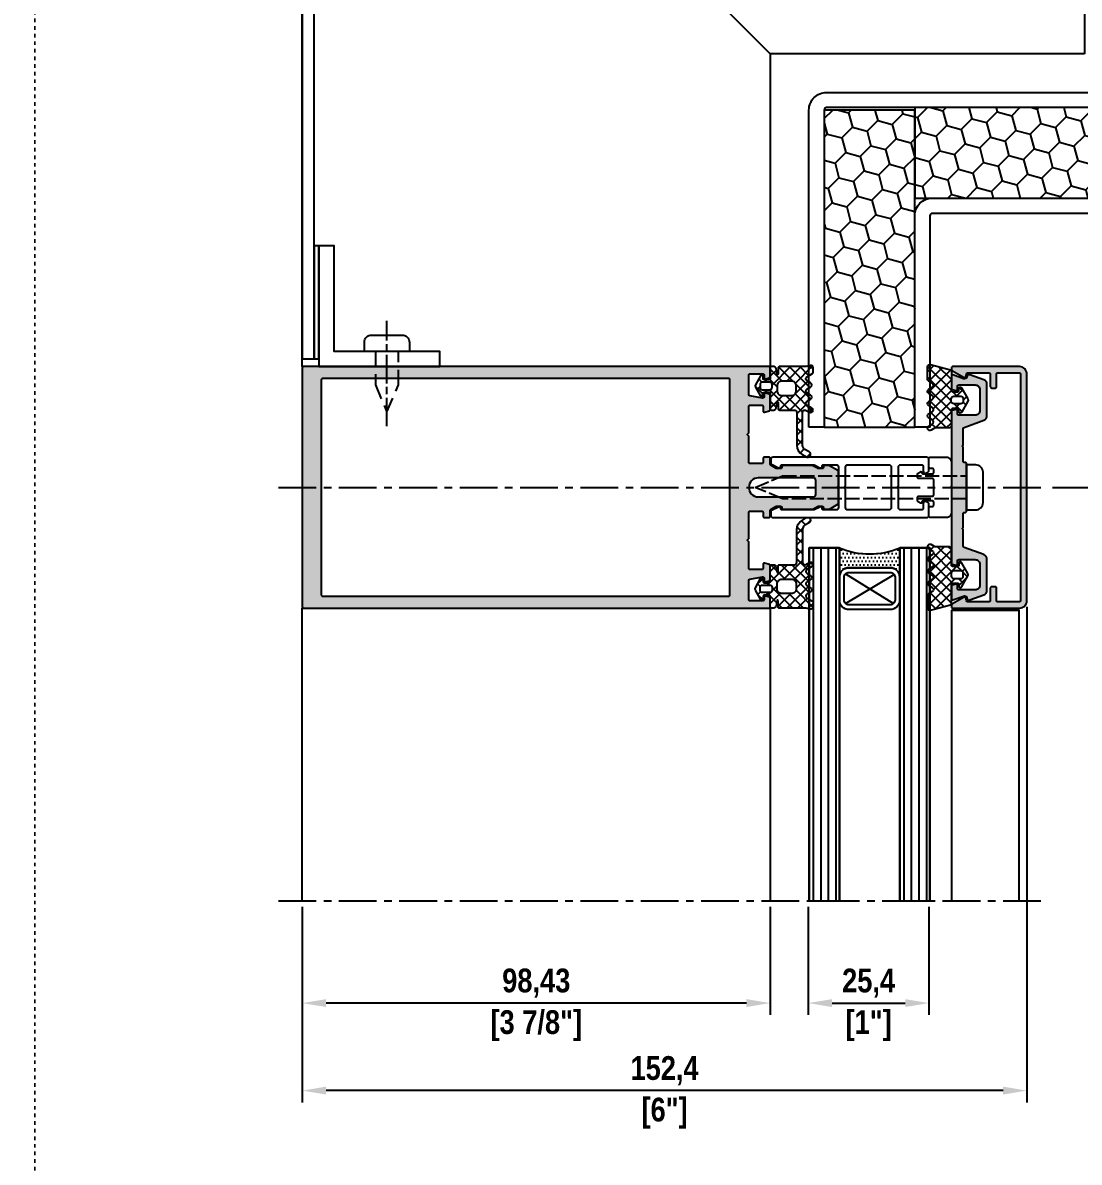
# Model space of a CAD drawing. Header units: millimetres. Extents: x -17234 to -8874, y -2869 to 1211.
# Drawn here: x -13056.8 to -12834.6, y -775.3 to -535.6 of the extents above; entities that cross this region are included whole.
import ezdxf

# ---------------------------------------------------------------- set-up
doc = ezdxf.new("R2010")
doc.units = ezdxf.units.MM
for name, pattern in [('ACAD_ISO07W100', [3, 0, -3]), ('AM_ISO02W050x2', [3.75, 3, -0.75]), ('AM_ISO08W050x2', [9, 6, -0.75, 1.5, -0.75]), ('CENTER', [50.8, 31.75, -6.35, 6.35, -6.35]), ('DASHED2', [9.525, 6.35, -3.175])]:
    doc.linetypes.add(name, pattern=pattern)
doc.layers.get('Defpoints').update_dxf_attribs({"linetype": 'ACAD_ISO07W100', "true_color": 0x105689})
for name, color, linetype in [('Centerline', 6, 'CENTER'), ('Dim', 5, 'Continuous'), ('Gasket EPDM', 32, 'Continuous'), ('Gasket Silicone', 20, 'Continuous'), ('Glass', 4, 'Continuous'), ('Profile', 1, 'Continuous'), ('Profile View', 9, 'Continuous'), ('PVC Spacer', 3, 'Continuous'), ('Screw', 9, 'Continuous'), ('Thermal Break', 3, 'Continuous')]:
    doc.layers.add(name, color=color, linetype=linetype)
doc.styles.add('TXT', font='techb___.ttf')
doc.dimstyles.new('ISO-25$0', dxfattribs={"dimtxt": 2.5, "dimasz": 2.5, "dimexe": 1.25, "dimexo": 0.625, "dimtad": 1, "dimtxsty": 'TXT', "dimcen": 2.5, "dimclrd": 5, "dimclre": 5, "dimclrt": 2, "dimadec": 0, "dimazin": 0, "dimtfac": 1, "dimtmove": 0, "dimatfit": 3, "dimfxl": 1, "dimarcsym": 0})

# ---------------------------------------------------------------- blocks, each defined once
blk = doc.blocks.new('*U4')
at = {"layer": 'Glass', "ltscale": 0.5}
h = blk.add_hatch(dxfattribs=at)
h.set_pattern_fill('ANSI31', color=5, scale=0.5, angle=45)
h.set_pattern_definition([(90, (0, -0.7), (-1.5875, 3e-16), [])])
h.paths.add_polyline_path([(0, 74.3), (6.35, 74.3), (6.35, 0), (0, 0)])
h.paths.add_polyline_path([(25.4, 0), (19.05, 0), (19.05, 74.3), (25.4, 74.3)])
at = {"layer": 'Glass'}
h = blk.add_hatch(dxfattribs=at)
h.set_pattern_fill('DOTS', color=9, scale=0.5)
h.set_pattern_definition([(0, (-1613.78865, -1630.7913), (0.396875, 0.79375), [0, -0.79375])])
h.paths.add_polyline_path([(17.05, 4.2), (8.35, 4.2, -0.414214), (6.35, 6.2), (6.35, 0, -0.20587), (19.05, 0), (19.05, 6.2, -0.414214)])
at = {"layer": 'Defpoints', "linetype": 'ByBlock', "ltscale": 0.5}
for points in [[(0, 74.3), (6.35, 74.3), (6.35, 0), (0, 0)], [(25.4, 0), (19.05, 0), (19.05, 74.3), (25.4, 74.3)]]:
    blk.add_lwpolyline(points, close=True, dxfattribs=at)
at = {"layer": 'Glass'}
for points in [[(0, 74.3), (0, 0), (6.35, 0), (6.35, 74.3)], [(19.05, 74.3), (19.05, 0), (25.4, 0), (25.4, 74.3)]]:
    blk.add_lwpolyline(points, dxfattribs=at)
at = {"layer": 'Glass', "color": 3}
for points in [[(19.05, 6.2), (19.05, 11, 0.414214), (17.05, 13), (8.35, 13, 0.414214), (6.35, 11), (6.35, 6.2, 0.414214), (8.35, 4.2), (17.05, 4.2, 0.414214)], [(18.05, 6.2), (18.05, 11, 0.414214), (17.05, 12), (8.35, 12, 0.414214), (7.35, 11), (7.35, 6.2, 0.414214), (8.35, 5.2), (17.05, 5.2, 0.414214)]]:
    blk.add_lwpolyline(points, format="xyb", close=True, dxfattribs=at)
at = {"layer": 'Glass', "color": 9}
for points in [[(7.64, 5.49), (17.76, 11.71)], [(7.64, 11.71), (17.86, 5.62)]]:
    blk.add_lwpolyline(points, dxfattribs=at)
blk.add_lwpolyline([(6.35, 0, -0.20587), (19.05, 0), (19.05, 6.2, -0.414214), (17.05, 4.2), (8.35, 4.2, -0.414214), (6.35, 6.2)], format="xyb", close=True, dxfattribs=at)
blk = doc.blocks.new('*D45')
at = {"layer": 'Defpoints', "color": 0, "ltscale": 0.5, "transparency": 16777216}
for p in [(-12841.46, -633.34), (-12866.01, -720.34), (-12823.47, -720.34)]:
    blk.add_point(p, dxfattribs=at)
at = {"layer": 'Dim', "color": 5, "lineweight": -2, "ltscale": 0.5, "transparency": 16777216}
for p, q in [((-12840.21, -633.34), (-12820.97, -633.34)), ((-12823.47, -638.34), (-12823.47, -684.21))]:
    blk.add_line(p, q, dxfattribs=at)
at = {"layer": 'Dim', "color": 5, "ltscale": 0.5, "transparency": 16777216}
blk.add_solid([(-12824.31, -638.34), (-12822.64, -638.34), (-12823.47, -633.34)], dxfattribs=at)
at = {"layer": 'Dim', "color": 2, "ltscale": 0.5, "transparency": 16777216, "insert": (-12827.27, -676.84), "char_height": 5, "attachment_point": 5, "rotation": 90, "style": 'TXT'}
blk.add_mtext('C.L.', dxfattribs=at)
blk = doc.blocks.new('*D47')
at = {"layer": 'Defpoints', "color": 0, "transparency": 16777216}
for p in [(-12998.03, -720.34), (-12899.61, -720.34), (-12998.03, -741.84)]:
    blk.add_point(p, dxfattribs=at)
at = {"layer": 'Dim', "color": 5, "lineweight": -2, "transparency": 16777216}
for p, q in [((-12998.03, -721.59), (-12998.03, -744.34)), ((-12899.61, -721.59), (-12899.61, -744.34)), ((-12904.61, -741.84), (-12993.03, -741.84))]:
    blk.add_line(p, q, dxfattribs=at)
at = {"layer": 'Dim', "color": 5, "transparency": 16777216}
for points in [[(-12993.03, -741.01), (-12993.03, -742.67), (-12998.03, -741.84)], [(-12904.61, -741.01), (-12904.61, -742.67), (-12899.61, -741.84)]]:
    blk.add_solid(points, dxfattribs=at)
at = {"layer": 'Dim', "color": 2, "transparency": 16777216, "char_height": 5, "attachment_point": 5, "style": 'TXT'}
for s, insert in [('98,43', (-12948.82, -737.64)), ('[3 7/8"]', (-12948.82, -746.59))]:
    blk.add_mtext(s, dxfattribs=dict(at, insert=insert))
blk = doc.blocks.new('*D48')
at = {"layer": 'Defpoints', "color": 0, "transparency": 16777216}
for p in [(-12845.63, -657.24), (-12998.03, -720.34), (-12998.03, -760.25)]:
    blk.add_point(p, dxfattribs=at)
at = {"layer": 'Dim', "color": 5, "lineweight": -2, "transparency": 16777216}
for p, q in [((-12845.63, -658.49), (-12845.63, -762.75)), ((-12998.03, -721.59), (-12998.03, -762.75)), ((-12850.63, -760.25), (-12993.03, -760.25))]:
    blk.add_line(p, q, dxfattribs=at)
at = {"layer": 'Dim', "color": 5, "transparency": 16777216}
for points in [[(-12993.03, -759.42), (-12993.03, -761.08), (-12998.03, -760.25)], [(-12850.63, -759.42), (-12850.63, -761.08), (-12845.63, -760.25)]]:
    blk.add_solid(points, dxfattribs=at)
at = {"layer": 'Dim', "color": 2, "transparency": 16777216, "char_height": 5, "attachment_point": 5, "style": 'TXT'}
for s, insert in [('152,4', (-12921.83, -756.06)), ('[6"]', (-12921.83, -765))]:
    blk.add_mtext(s, dxfattribs=dict(at, insert=insert))
blk = doc.blocks.new('*D46')
at = {"layer": 'Defpoints', "color": 0, "transparency": 16777216}
for p in [(-12891.61, -720.34), (-12866.21, -720.34), (-12866.21, -741.84)]:
    blk.add_point(p, dxfattribs=at)
at = {"layer": 'Dim', "color": 5, "lineweight": -2, "transparency": 16777216}
for p, q in [((-12891.61, -721.59), (-12891.61, -744.34)), ((-12866.21, -721.59), (-12866.21, -744.34)), ((-12886.61, -741.84), (-12871.21, -741.84))]:
    blk.add_line(p, q, dxfattribs=at)
at = {"layer": 'Dim', "color": 5, "transparency": 16777216}
for points in [[(-12886.61, -741.01), (-12886.61, -742.67), (-12891.61, -741.84)], [(-12871.21, -741.01), (-12871.21, -742.67), (-12866.21, -741.84)]]:
    blk.add_solid(points, dxfattribs=at)
at = {"layer": 'Dim', "color": 2, "transparency": 16777216, "char_height": 5, "attachment_point": 5, "style": 'TXT'}
for s, insert in [('25,4', (-12878.91, -737.65)), ('[1"]', (-12878.91, -746.59))]:
    blk.add_mtext(s, dxfattribs=dict(at, insert=insert))
blk = doc.blocks.new('EGG - 01')
at = {"layer": 'Gasket EPDM', "ltscale": 0.5}
h = blk.add_hatch(dxfattribs=at)
h.set_pattern_fill('ANSI37', color=5, scale=0.5, style=0)
h.set_pattern_definition([(45, (16931.764, 552.2421), (-1.12253202, 1.12253202), []), (135, (16931.764, 552.2421), (-1.12253202, -1.12253202), [])])
edge = h.paths.add_edge_path()
edge.add_arc((7, -0.75), 0.5, 300, 420)
edge.add_line((7.25, -0.31), (6.52, 0.11))
edge.add_arc((6.77, 0.54), 0.5, 120, 240, ccw=False)
edge.add_line((6.52, 0.98), (7.25, 1.4))
edge.add_arc((7, 1.83), 0.5, 300, 420)
edge.add_line((7.25, 2.26), (6.52, 2.69))
edge.add_arc((6.77, 3.12), 0.5, 120, 240, ccw=False)
edge.add_line((6.52, 3.55), (7.25, 3.98))
edge.add_arc((7, 4.41), 0.5, 300, 360)
edge.add_line((7.5, 4.41), (7.5, 7))
edge.add_arc((7, 7), 0.5, 0, 105)
edge.add_line((6.87, 7.48), (2.69, 6.36))
edge.add_arc((2.75, 6.12), 0.25, 105, 180)
edge.add_line((2.5, 6.12), (2.5, 2))
edge.add_arc((2.25, 2), 0.25, 270, 360, ccw=False)
edge.add_line((2.25, 1.75), (1.17, 1.75))
edge.add_arc((1.17, 2), 0.25, 180, 270, ccw=False)
edge.add_line((0.92, 2), (0.92, 2.45))
edge.add_arc((0.62, 2.45), 0.3, 0, 150)
edge.add_line((0.36, 2.6), (-1, 0.25))
edge.add_arc((-0.57, 0), 0.5, 150, 210)
edge.add_line((-1, -0.25), (0.36, -2.6))
edge.add_arc((0.62, -2.45), 0.3, 210, 360)
edge.add_line((0.92, -2.45), (0.92, -2))
edge.add_arc((1.17, -2), 0.25, 90, 180, ccw=False)
edge.add_line((1.17, -1.75), (2.25, -1.75))
edge.add_arc((2.25, -2), 0.25, 0, 90, ccw=False)
edge.add_line((2.5, -2), (2.5, -5.38))
edge.add_arc((3, -5.38), 0.5, 180, 270)
edge.add_line((3, -5.88), (5.83, -5.88))
edge.add_arc((5.83, -6.38), 0.5, 60, 90, ccw=False)
edge.add_line((6.08, -5.94), (6.75, -6.33))
edge.add_arc((7, -5.9), 0.5, 240, 420)
edge.add_line((7.25, -5.47), (6.52, -5.05))
edge.add_arc((6.77, -4.61), 0.5, 120, 240, ccw=False)
edge.add_line((6.52, -4.18), (7.25, -3.76))
edge.add_arc((7, -3.32), 0.5, 300, 420)
edge.add_line((7.25, -2.89), (6.52, -2.47))
edge.add_arc((6.77, -2.03), 0.5, 120, 240, ccw=False)
edge.add_line((6.52, -1.6), (7.25, -1.18))
edge = h.paths.add_edge_path(flags=16)
edge.add_arc((0.5, -0.3), 0.5, 180, 270)
edge.add_line((0.5, -0.8), (2.01, -0.8))
edge.add_arc((2.01, -0.3), 0.5, 270, 360)
edge.add_line((2.51, -0.3), (2.51, 0.3))
edge.add_arc((2.01, 0.3), 0.5, 0, 90)
edge.add_line((2.01, 0.8), (0.5, 0.8))
edge.add_arc((0.5, 0.3), 0.5, 90, 180)
edge.add_line((0, 0.3), (0, -0.3))
for points in [[(7.25, -1.18, 0.57735), (7.25, -0.31), (6.52, 0.11, -0.57735), (6.52, 0.98), (7.25, 1.4, 0.57735), (7.25, 2.26), (6.52, 2.69, -0.57735), (6.52, 3.55), (7.25, 3.98, 0.267949), (7.5, 4.41), (7.5, 7, 0.493145), (6.87, 7.48), (2.69, 6.36, 0.339454), (2.5, 6.12), (2.5, 2, -0.414214), (2.25, 1.75), (1.17, 1.75, -0.414214), (0.92, 2), (0.92, 2.45, 0.767327), (0.36, 2.6), (-1, 0.25, 0.267949), (-1, -0.25), (0.36, -2.6, 0.767327), (0.92, -2.45), (0.92, -2, -0.414214), (1.17, -1.75), (2.25, -1.75, -0.414214), (2.5, -2), (2.5, -5.38, 0.414214), (3, -5.88), (5.83, -5.88, -0.131652), (6.08, -5.94), (6.75, -6.33, 1), (7.25, -5.47), (6.52, -5.05, -0.57735), (6.52, -4.18), (7.25, -3.76, 0.57735), (7.25, -2.89), (6.52, -2.47, -0.57735), (6.52, -1.6)], [(0, -0.3, 0.414214), (0.5, -0.8), (2.01, -0.8, 0.414214), (2.51, -0.3), (2.51, 0.3, 0.414214), (2.01, 0.8), (0.5, 0.8, 0.414214), (0, 0.3)]]:
    blk.add_lwpolyline(points, format="xyb", close=True, dxfattribs=at)
blk = doc.blocks.new('GG - 01')
at = {"layer": 'Gasket EPDM', "ltscale": 0.5}
h = blk.add_hatch(dxfattribs=at)
h.set_pattern_fill('ANSI37', color=5, scale=0.5, style=0)
h.set_pattern_definition([(45, (16923.136, 487.5036), (-1.12253202, 1.12253202), []), (135, (16923.136, 487.5036), (-1.12253202, -1.12253202), [])])
edge = h.paths.add_edge_path(flags=16)
edge.add_arc((-2.46, -4.83), 1, -90, 0, ccw=False)
edge.add_line((-2.46, -5.83), (-4.47, -5.83))
edge.add_arc((-4.47, -4.83), 1, 180, 270, ccw=False)
edge.add_line((-5.47, -4.83), (-5.47, -3.8))
edge.add_arc((-4.47, -3.8), 1, 90, 180, ccw=False)
edge.add_line((-4.47, -2.8), (-2.46, -2.8))
edge.add_arc((-2.46, -3.8), 1, 0, 90, ccw=False)
edge.add_line((-1.46, -3.8), (-1.46, -4.83))
edge = h.paths.add_edge_path()
edge.add_arc((-8, -7.46), 0.5, 300, 420)
edge.add_line((-7.75, -7.03), (-8.48, -6.6))
edge.add_arc((-8.23, -6.17), 0.5, 120, 240, ccw=False)
edge.add_line((-8.48, -5.74), (-7.75, -5.31))
edge.add_arc((-8, -4.88), 0.5, 300, 420)
edge.add_line((-7.75, -4.45), (-8.48, -4.03))
edge.add_arc((-8.23, -3.59), 0.5, 120, 240, ccw=False)
edge.add_line((-8.48, -3.16), (-7.75, -2.74))
edge.add_arc((-8, -2.3), 0.5, 300, 420)
edge.add_line((-7.75, -1.87), (-8.87, -1.22))
edge.add_arc((-8.75, -1), 0.25, 180, 240, ccw=False)
edge.add_line((-9, -1), (-9, 0))
edge.add_arc((-8.5, 0), 0.5, 75, 180, ccw=False)
edge.add_line((-8.37, 0.48), (-7.53, 0.26))
edge.add_arc((-7.47, 0.5), 0.25, 255, 270)
edge.add_line((-7.47, 0.25), (-1.91, 0.25))
edge.add_arc((-1.91, 0), 0.25, 0, 90, ccw=False)
edge.add_line((-1.66, 0), (-1.66, -1.36))
edge.add_arc((-1.56, -1.36), 0.1, 180, 350)
edge.add_line((-1.46, -1.37), (-1.24, -0.16))
edge.add_arc((-0.75, -0.25), 0.5, 90, 170, ccw=False)
edge.add_line((-0.75, 0.25), (-0.25, 0.25))
edge.add_arc((-0.25, 0), 0.25, 0, 90, ccw=False)
edge.add_line((0, 0), (0, -2.25))
edge.add_arc((0.25, -2.25), 0.25, 180, 270)
edge.add_line((0.25, -2.5), (1.2, -2.5))
edge.add_arc((1.2, -2.24), 0.258, 269.7084, 358.2435)
edge.add_line((1.46, -2.25), (1.46, -1.8))
edge.add_arc((1.76, -1.8), 0.3, 30, 180, ccw=False)
edge.add_line((2.02, -1.65), (3.12, -3.55))
edge.add_arc((2.69, -3.8), 0.5, -30, 30, ccw=False)
edge.add_line((3.12, -4.05), (2.02, -5.95))
edge.add_arc((1.76, -5.8), 0.3, 180, 330, ccw=False)
edge.add_line((1.46, -5.8), (1.46, -5.35))
edge.add_arc((1.2, -5.36), 0.258, 1.7565, 90.2916)
edge.add_line((1.2, -5.1), (0.25, -5.1))
edge.add_arc((0.25, -5.35), 0.25, 90, 180)
edge.add_line((0, -5.35), (0, -8.63))
edge.add_arc((-0.25, -8.63), 0.25, -90, 0, ccw=False)
edge.add_line((-0.25, -8.88), (-0.75, -8.88))
edge.add_arc((-0.75, -8.38), 0.5, 190, 270, ccw=False)
edge.add_line((-1.24, -8.46), (-1.46, -7.25))
edge.add_arc((-1.56, -7.27), 0.1, 10, 180)
edge.add_line((-1.66, -7.27), (-1.66, -8.63))
edge.add_arc((-1.91, -8.63), 0.25, -90, 0, ccw=False)
edge.add_line((-1.91, -8.88), (-5.1, -8.88))
edge.add_arc((-5.1, -9.38), 0.5, 90, 180)
edge.add_line((-5.6, -9.38), (-5.6, -16.31))
edge.add_arc((-7.8, -16.31), 2.2, 300, 360, ccw=False)
edge.add_line((-6.7, -18.21), (-7.58, -18.72))
edge.add_arc((-7.88, -18.2), 0.6, 120, 300, ccw=False)
edge.add_line((-8.18, -17.68), (-7.3, -17.17))
edge.add_arc((-7.8, -16.31), 1, 300, 360)
edge.add_line((-6.8, -16.31), (-6.8, -9.38))
edge.add_arc((-7.3, -9.38), 0.5, 360, 450)
edge.add_line((-7.3, -8.88), (-7.32, -8.88))
edge.add_arc((-7.32, -9.38), 0.5, 90, 120)
edge.add_line((-7.57, -8.94), (-8.25, -9.33))
edge.add_arc((-8.5, -8.9), 0.5, 120, 300, ccw=False)
edge.add_line((-8.75, -8.47), (-7.75, -7.89))
edge = h.paths.add_edge_path(flags=16)
edge.add_arc((1.62, -4.1), 0.5, -90, 0, ccw=False)
edge.add_line((1.62, -4.6), (0.11, -4.6))
edge.add_arc((0.11, -4.1), 0.5, 180, 270, ccw=False)
edge.add_line((-0.39, -4.1), (-0.39, -3.5))
edge.add_arc((0.11, -3.5), 0.5, 90, 180, ccw=False)
edge.add_line((0.11, -3), (1.62, -3))
edge.add_arc((1.62, -3.5), 0.5, 0, 90, ccw=False)
edge.add_line((2.12, -3.5), (2.12, -4.1))
blk.add_lwpolyline([(-7.75, -7.89, 0.57735), (-7.75, -7.03), (-8.48, -6.6, -0.57735), (-8.48, -5.74), (-7.75, -5.31, 0.57735), (-7.75, -4.45), (-8.48, -4.03, -0.57735), (-8.48, -3.16), (-7.75, -2.74, 0.57735), (-7.75, -1.87), (-8.87, -1.22, -0.267949), (-9, -1), (-9, 0), (-9, 0, -0.493145), (-8.37, 0.48), (-7.53, 0.26, 0.065543), (-7.47, 0.25), (-1.91, 0.25, -0.414214), (-1.66, 0), (-1.66, -1.36, 0.916331), (-1.46, -1.37), (-1.24, -0.16, -0.36397), (-0.75, 0.25), (-0.25, 0.25, -0.414214), (0, 0), (0, -2.25, 0.414214), (0.25, -2.5), (1.2, -2.5, 0.406745), (1.46, -2.25), (1.46, -1.8, -0.767327), (2.02, -1.65), (3.12, -3.55, -0.267949), (3.12, -4.05), (2.02, -5.95, -0.767327), (1.46, -5.8), (1.46, -5.35, 0.406745), (1.2, -5.1), (0.25, -5.1, 0.414214), (0, -5.35), (0, -8.63, -0.414214), (-0.25, -8.88), (-0.75, -8.88, -0.36397), (-1.24, -8.46), (-1.46, -7.25, 0.916331), (-1.66, -7.27), (-1.66, -8.63, -0.414214), (-1.91, -8.88), (-5.1, -8.88, 0.414214), (-5.6, -9.38), (-5.6, -16.31, -0.267949), (-6.7, -18.21), (-7.58, -18.72, -1), (-8.18, -17.68), (-7.3, -17.17, 0.267949), (-6.8, -16.31), (-6.8, -9.38, 0.414214), (-7.3, -8.88), (-7.32, -8.88, 0.131652), (-7.57, -8.94), (-8.25, -9.33, -1), (-8.75, -8.47), (-8.75, -8.47), (-7.75, -7.89, 0.267949)], format="xyb", dxfattribs=at)
for points in [[(-1.46, -4.83, -0.414214), (-2.46, -5.83), (-4.47, -5.83, -0.414214), (-5.47, -4.83), (-5.47, -3.8, -0.414214), (-4.47, -2.8), (-2.46, -2.8, -0.414214), (-1.46, -3.8)], [(2.12, -4.1, -0.414214), (1.62, -4.6), (0.11, -4.6, -0.414214), (-0.39, -4.1), (-0.39, -3.5, -0.414214), (0.11, -3), (1.62, -3, -0.414214), (2.12, -3.5)]]:
    blk.add_lwpolyline(points, format="xyb", close=True, dxfattribs=at)

msp = doc.modelspace()

# ---------------------------------------------------------------- hatches: boundary and pattern name
at = {"layer": 'Gasket Silicone', "ltscale": 0.5}
h = msp.add_hatch(color=1, dxfattribs=at)
h.dxf.hatch_style = 1
edge = h.paths.add_edge_path()
edge.add_arc((-12899.857, -649.801), 0.25, 0, 75.00113)
edge.add_line((-12899.793, -649.559), (-12900.793, -649.291))
edge.add_arc((-12900.857, -649.533), 0.25, 75.00117, 179.99997)
edge.add_line((-12901.107, -649.533), (-12901.107, -650.386))
edge.add_arc((-12901.357, -650.386), 0.25, 315, 359.99997, ccw=False)
edge.add_arc((-12901.357, -650.386), 0.25, 270, 315, ccw=False)
edge.add_line((-12901.357, -650.636), (-12903.857, -650.636))
edge.add_arc((-12903.857, -650.386), 0.25, 180, 270, ccw=False)
edge.add_line((-12904.107, -650.386), (-12904.107, -644.803))
edge.add_line((-12904.107, -644.803), (-12904.461, -644.449))
edge.add_line((-12904.461, -644.449), (-12904.107, -644.095))
edge.add_arc((-12904.357, -644.095), 0.25, 359.98645, 360)
edge.add_line((-12904.107, -644.095), (-12904.107, -638.586))
edge.add_arc((-12903.857, -638.586), 0.25, 90, 180, ccw=False)
edge.add_line((-12903.857, -638.336), (-12901.357, -638.336))
edge.add_arc((-12901.357, -638.586), 0.25, 0, 90, ccw=False)
edge.add_line((-12901.107, -638.586), (-12901.107, -639.436))
edge.add_arc((-12900.857, -639.436), 0.25, 180, 270)
edge.add_line((-12900.857, -639.686), (-12899.857, -639.686))
edge.add_arc((-12899.857, -639.436), 0.25, 270, 360)
edge.add_line((-12899.607, -639.436), (-12899.607, -638.198))
edge.add_arc((-12899.357, -638.198), 0.25, 120, 180, ccw=False)
edge.add_line((-12899.482, -637.981), (-12898.393, -637.353))
edge.add_arc((-12898.268, -637.569), 0.25, 90, 120, ccw=False)
edge.add_line((-12898.268, -637.319), (-12897.38, -637.319))
edge.add_arc((-12897.38, -637.569), 0.25, 0, 90, ccw=False)
edge.add_line((-12897.13, -637.569), (-12897.13, -637.686))
edge.add_arc((-12896.88, -637.686), 0.25, 180, 270)
edge.add_line((-12896.88, -637.936), (-12890.757, -637.936))
edge.add_arc((-12890.757, -637.686), 0.25, 270, 300)
edge.add_line((-12890.632, -637.903), (-12889.679, -637.353))
edge.add_arc((-12889.554, -637.569), 0.25, 90, 120, ccw=False)
edge.add_line((-12889.554, -637.319), (-12888.666, -637.319))
edge.add_arc((-12888.666, -637.569), 0.25, 0, 90, ccw=False)
edge.add_line((-12888.416, -637.569), (-12888.416, -637.669))
edge.add_arc((-12888.166, -637.669), 0.25, 180, 270)
edge.add_line((-12888.166, -637.919), (-12887.239, -637.919))
edge.add_arc((-12887.239, -637.669), 0.25, 270, 300)
edge.add_line((-12887.114, -637.886), (-12885.382, -636.886))
edge.add_arc((-12885.507, -636.669), 0.25, 300, 360)
edge.add_line((-12885.257, -636.669), (-12885.257, -633.69))
edge.add_line((-12885.257, -633.69), (-12885.611, -633.336))
edge.add_line((-12885.611, -633.336), (-12885.257, -632.983))
edge.add_line((-12885.257, -632.983), (-12885.257, -630.004))
edge.add_arc((-12885.507, -630.004), 0.25, 0, 60)
edge.add_line((-12885.382, -629.787), (-12887.114, -628.787))
edge.add_arc((-12887.239, -629.004), 0.25, 59.99999, 90)
edge.add_line((-12887.239, -628.754), (-12888.17, -628.754))
edge.add_arc((-12888.17, -629.004), 0.25, 90, 180)
edge.add_line((-12888.42, -629.004), (-12888.42, -629.104))
edge.add_arc((-12888.67, -629.104), 0.25, -90, 0, ccw=False)
edge.add_line((-12888.67, -629.354), (-12889.554, -629.354))
edge.add_arc((-12889.554, -629.104), 0.25, 240, 270, ccw=False)
edge.add_line((-12889.679, -629.32), (-12890.632, -628.77))
edge.add_arc((-12890.757, -628.986), 0.25, 60, 90)
edge.add_line((-12890.757, -628.736), (-12896.88, -628.736))
edge.add_arc((-12896.88, -628.986), 0.25, 90, 180)
edge.add_line((-12897.13, -628.986), (-12897.13, -629.104))
edge.add_arc((-12897.38, -629.104), 0.25, -90, 0, ccw=False)
edge.add_line((-12897.38, -629.354), (-12898.268, -629.354))
edge.add_arc((-12898.268, -629.104), 0.25, 240, 270, ccw=False)
edge.add_line((-12898.393, -629.32), (-12899.482, -628.691))
edge.add_arc((-12899.357, -628.475), 0.25, 180, 240, ccw=False)
edge.add_line((-12899.607, -628.475), (-12899.607, -627.236))
edge.add_arc((-12899.857, -627.236), 0.25, 0, 90)
edge.add_line((-12899.857, -626.986), (-12900.857, -626.986))
edge.add_arc((-12900.857, -627.236), 0.25, 90, 180)
edge.add_line((-12901.107, -627.236), (-12901.107, -628.086))
edge.add_arc((-12901.357, -628.086), 0.25, 270, 360, ccw=False)
edge.add_line((-12901.357, -628.336), (-12903.857, -628.336))
edge.add_arc((-12903.857, -628.086), 0.25, 180, 270, ccw=False)
edge.add_line((-12904.107, -628.086), (-12904.107, -622.577))
edge.add_arc((-12904.357, -622.577), 0.25, 359.99321, 360.00677)
edge.add_line((-12904.107, -622.577), (-12904.461, -622.224))
edge.add_line((-12904.461, -622.224), (-12904.107, -621.87))
edge.add_line((-12904.107, -621.87), (-12904.107, -616.286))
edge.add_arc((-12903.857, -616.286), 0.25, 90, 180, ccw=False)
edge.add_line((-12903.857, -616.036), (-12901.357, -616.036))
edge.add_arc((-12901.357, -616.286), 0.25, 0, 90, ccw=False)
edge.add_line((-12901.107, -616.286), (-12901.107, -617.24))
edge.add_arc((-12900.857, -617.24), 0.25, 180.00004, 284.99997)
edge.add_line((-12900.793, -617.481), (-12899.793, -617.214))
edge.add_arc((-12899.857, -616.972), 0.25, 284.99997, 322.5)
edge.add_arc((-12899.857, -616.972), 0.25, 322.5, 360)
edge.add_line((-12899.607, -616.972), (-12899.607, -613.951))
edge.add_arc((-12899.857, -613.951), 0.25, 0, 75)
edge.add_line((-12899.793, -613.709), (-12900.593, -613.495))
edge.add_arc((-12900.657, -613.736), 0.25, 75, 180)
edge.add_line((-12900.907, -613.736), (-12900.907, -614.286))
edge.add_arc((-12901.157, -614.286), 0.25, 260, 360, ccw=False)
edge.add_line((-12901.201, -614.533), (-12903.901, -614.057))
edge.add_arc((-12903.857, -613.81), 0.25, 180, 260, ccw=False)
edge.add_line((-12904.107, -613.81), (-12904.107, -609.686))
edge.add_arc((-12903.857, -609.686), 0.25, 90, 180, ccw=False)
edge.add_line((-12903.857, -609.436), (-12901.157, -609.436))
edge.add_arc((-12901.157, -609.686), 0.25, 0, 90, ccw=False)
edge.add_line((-12900.907, -609.686), (-12900.907, -610.236))
edge.add_arc((-12900.657, -610.236), 0.25, 180, 285)
edge.add_line((-12900.593, -610.478), (-12899.793, -610.264))
edge.add_arc((-12899.857, -610.022), 0.25, 285, 360)
edge.add_line((-12899.607, -610.022), (-12899.607, -608.186))
edge.add_arc((-12899.857, -608.186), 0.25, 0, 90)
edge.add_line((-12899.857, -607.936), (-12997.782, -607.936))
edge.add_arc((-12997.782, -608.186), 0.25, 90, 180)
edge.add_line((-12998.032, -608.186), (-12998.032, -658.486))
edge.add_arc((-12997.782, -658.486), 0.25, 180, 270)
edge.add_line((-12997.782, -658.736), (-12899.857, -658.736))
edge.add_arc((-12899.857, -658.486), 0.25, 270, 360)
edge.add_line((-12899.607, -658.486), (-12899.607, -656.651))
edge.add_arc((-12899.857, -656.651), 0.25, 360, 435)
edge.add_line((-12899.793, -656.409), (-12900.593, -656.195))
edge.add_arc((-12900.657, -656.436), 0.25, 75, 180)
edge.add_line((-12900.907, -656.436), (-12900.907, -656.986))
edge.add_arc((-12901.157, -656.986), 0.25, 270, 360, ccw=False)
edge.add_line((-12901.157, -657.236), (-12903.857, -657.236))
edge.add_arc((-12903.857, -656.986), 0.25, 180, 270, ccw=False)
edge.add_line((-12904.107, -656.986), (-12904.107, -652.862))
edge.add_arc((-12903.857, -652.862), 0.25, 100, 180, ccw=False)
edge.add_line((-12903.901, -652.616), (-12901.201, -652.14))
edge.add_arc((-12901.157, -652.386), 0.25, 0, 100, ccw=False)
edge.add_line((-12900.907, -652.386), (-12900.907, -652.936))
edge.add_arc((-12900.657, -652.936), 0.25, 180, 285)
edge.add_line((-12900.593, -653.178), (-12899.793, -652.964))
edge.add_arc((-12899.857, -652.722), 0.25, 285, 360)
edge.add_line((-12899.607, -652.722), (-12899.607, -649.801))
edge.add_arc((-12899.857, -649.801), 0.25, 360, 435.00117)
edge.add_line((-12899.793, -649.559), (-12899.607, -649.801))
edge = h.paths.add_edge_path(flags=16)
edge.add_arc((-12908.357, -610.686), 0.25, 0, 90)
edge.add_line((-12908.357, -610.436), (-12993.782, -610.436))
edge.add_arc((-12993.782, -610.686), 0.25, 90, 180)
edge.add_line((-12994.032, -610.686), (-12994.032, -655.986))
edge.add_arc((-12993.782, -655.986), 0.25, 180, 270)
edge.add_line((-12993.782, -656.236), (-12908.357, -656.236))
edge.add_arc((-12908.357, -655.986), 0.25, 270, 360)
edge.add_line((-12908.107, -655.986), (-12908.107, -610.686))
edge = h.paths.add_edge_path(flags=16)
edge.add_arc((-12902.104, -633.336), 2.003, 90.66262, 269.48584)
edge.add_line((-12902.122, -635.34), (-12890.52, -635.336))
edge.add_arc((-12890.52, -634.836), 0.5, 270, 360)
edge.add_line((-12890.02, -634.836), (-12890.02, -633.336))
edge.add_line((-12890.02, -633.336), (-12890.02, -631.836))
edge.add_arc((-12890.52, -631.836), 0.5, 0, 90)
edge.add_line((-12890.52, -631.336), (-12902.127, -631.333))
h = msp.add_hatch(color=1, dxfattribs=at)
h.dxf.hatch_style = 1
edge = h.paths.add_edge_path()
edge.add_arc((-12847.132, -609.436), 1.5, 0, 90)
edge.add_line((-12847.132, -607.936), (-12861.257, -607.936))
edge.add_arc((-12861.257, -608.186), 0.25, 90, 180)
edge.add_line((-12861.507, -608.186), (-12861.507, -608.372))
edge.add_arc((-12861.007, -608.372), 0.5, 180, 240)
edge.add_line((-12861.257, -608.805), (-12858.827, -610.208))
edge.add_arc((-12858.702, -609.992), 0.25, 240, 350)
edge.add_line((-12858.456, -610.035), (-12858.351, -609.443))
edge.add_arc((-12858.105, -609.486), 0.25, 90, 170, ccw=False)
edge.add_line((-12858.105, -609.236), (-12853.557, -609.236))
edge.add_arc((-12853.557, -609.486), 0.25, 0, 90, ccw=False)
edge.add_line((-12853.307, -609.486), (-12853.307, -612.186))
edge.add_arc((-12853.057, -612.186), 0.25, 180, 270)
edge.add_line((-12853.057, -612.436), (-12852.257, -612.436))
edge.add_arc((-12852.257, -612.186), 0.25, 270, 360)
edge.add_line((-12852.007, -612.186), (-12852.007, -609.486))
edge.add_arc((-12851.757, -609.486), 0.25, 90, 180, ccw=False)
edge.add_line((-12851.757, -609.236), (-12847.182, -609.236))
edge.add_arc((-12847.182, -609.486), 0.25, 0, 90, ccw=False)
edge.add_line((-12846.932, -609.486), (-12846.932, -657.186))
edge.add_arc((-12847.182, -657.186), 0.25, -90, 0, ccw=False)
edge.add_line((-12847.182, -657.436), (-12851.757, -657.436))
edge.add_arc((-12851.757, -657.186), 0.25, 180, 270, ccw=False)
edge.add_line((-12852.007, -657.186), (-12852.007, -654.486))
edge.add_arc((-12852.257, -654.486), 0.25, 0, 90)
edge.add_line((-12852.257, -654.236), (-12853.057, -654.236))
edge.add_arc((-12853.057, -654.486), 0.25, 90, 180)
edge.add_line((-12853.307, -654.486), (-12853.307, -657.186))
edge.add_arc((-12853.557, -657.186), 0.25, 270, 360, ccw=False)
edge.add_line((-12853.557, -657.436), (-12858.105, -657.436))
edge.add_arc((-12858.105, -657.186), 0.25, 190, 270, ccw=False)
edge.add_line((-12858.351, -657.23), (-12858.456, -656.638))
edge.add_arc((-12858.702, -656.681), 0.25, 10, 120)
edge.add_line((-12858.827, -656.465), (-12861.257, -657.868))
edge.add_arc((-12861.007, -658.301), 0.5, 120, 180)
edge.add_line((-12861.507, -658.301), (-12861.507, -658.486))
edge.add_arc((-12861.257, -658.486), 0.25, 180, 270)
edge.add_line((-12861.257, -658.736), (-12847.132, -658.736))
edge.add_arc((-12847.132, -657.236), 1.5, 270, 360)
edge.add_line((-12845.632, -657.236), (-12845.632, -609.436))
h = msp.add_hatch(color=1, dxfattribs=at)
h.dxf.hatch_style = 1
edge = h.paths.add_edge_path()
edge.add_line((-12859.007, -627.836), (-12859.007, -624.911))
edge.add_line((-12859.007, -624.911), (-12859.257, -624.661))
edge.add_line((-12859.257, -624.661), (-12859.007, -624.411))
edge.add_line((-12859.007, -624.411), (-12859.007, -620.938))
edge.add_arc((-12858.757, -620.938), 0.25, 110, 180, ccw=False)
edge.add_line((-12858.843, -620.703), (-12854.665, -619.182))
edge.add_arc((-12855.007, -618.243), 1, 290, 360)
edge.add_line((-12854.007, -618.243), (-12854.007, -611.673))
edge.add_arc((-12855.007, -611.673), 1, 360, 430)
edge.add_line((-12854.665, -610.733), (-12857.593, -609.667))
edge.add_arc((-12857.764, -610.137), 0.5, 70, 170)
edge.add_line((-12858.257, -610.05), (-12858.263, -610.084))
edge.add_arc((-12858.755, -609.997), 0.5, 250, 350, ccw=False)
edge.add_line((-12858.926, -610.467), (-12861.172, -609.65))
edge.add_arc((-12861.257, -609.884), 0.25, 70, 180)
edge.add_line((-12861.507, -609.884), (-12861.507, -612.493))
edge.add_arc((-12861.257, -612.493), 0.25, 180, 255)
edge.add_line((-12861.322, -612.734), (-12860.522, -612.949))
edge.add_arc((-12860.457, -612.708), 0.25, 254.97677, 360)
edge.add_line((-12860.207, -612.708), (-12860.207, -612.029))
edge.add_arc((-12859.957, -612.029), 0.25, 90, 180, ccw=False)
edge.add_line((-12859.957, -611.779), (-12856.507, -611.779))
edge.add_arc((-12856.507, -612.779), 1, 0, 90, ccw=False)
edge.add_line((-12855.507, -612.779), (-12855.507, -617.136))
edge.add_arc((-12856.507, -617.136), 1, 270, 360, ccw=False)
edge.add_line((-12856.507, -618.136), (-12859.957, -618.136))
edge.add_arc((-12859.957, -617.886), 0.25, 180, 270, ccw=False)
edge.add_line((-12860.207, -617.886), (-12860.207, -617.208))
edge.add_arc((-12860.457, -617.208), 0.25, 0, 105.02323)
edge.add_line((-12860.522, -616.966), (-12861.322, -617.181))
edge.add_arc((-12861.257, -617.422), 0.25, 105, 180)
edge.add_line((-12861.507, -617.422), (-12861.507, -649.25))
edge.add_arc((-12861.257, -649.25), 0.25, 180, 255)
edge.add_line((-12861.322, -649.492), (-12860.522, -649.707))
edge.add_arc((-12860.457, -649.465), 0.25, 254.97677, 360)
edge.add_line((-12860.207, -649.465), (-12860.207, -648.786))
edge.add_arc((-12859.957, -648.786), 0.25, 90, 180, ccw=False)
edge.add_line((-12859.957, -648.536), (-12856.507, -648.536))
edge.add_arc((-12856.507, -649.536), 1, 0, 90, ccw=False)
edge.add_line((-12855.507, -649.536), (-12855.507, -653.894))
edge.add_arc((-12856.507, -653.894), 1, -90, 0, ccw=False)
edge.add_line((-12856.507, -654.894), (-12859.957, -654.894))
edge.add_arc((-12859.957, -654.644), 0.25, 180, 270, ccw=False)
edge.add_line((-12860.207, -654.644), (-12860.207, -653.965))
edge.add_arc((-12860.457, -653.965), 0.25, 0, 105.02323)
edge.add_line((-12860.522, -653.724), (-12861.322, -653.938))
edge.add_arc((-12861.257, -654.18), 0.25, 105, 180)
edge.add_line((-12861.507, -654.18), (-12861.507, -656.788))
edge.add_arc((-12861.257, -656.788), 0.25, 180, 290)
edge.add_line((-12861.172, -657.023), (-12858.926, -656.206))
edge.add_arc((-12858.755, -656.676), 0.5, 10, 110, ccw=False)
edge.add_line((-12858.263, -656.589), (-12858.257, -656.623))
edge.add_arc((-12857.764, -656.536), 0.5, 190, 290)
edge.add_line((-12857.593, -657.006), (-12854.665, -655.94))
edge.add_arc((-12855.007, -655), 1, 290, 360)
edge.add_line((-12854.007, -655), (-12854.007, -648.43))
edge.add_arc((-12855.007, -648.43), 1, 360, 430)
edge.add_line((-12854.665, -647.49), (-12858.843, -645.97))
edge.add_arc((-12858.757, -645.735), 0.25, 180, 250, ccw=False)
edge.add_line((-12859.007, -645.735), (-12859.007, -642.261))
edge.add_line((-12859.007, -642.261), (-12859.257, -642.011))
edge.add_line((-12859.257, -642.011), (-12859.007, -641.761))
edge.add_line((-12859.007, -641.761), (-12859.007, -638.836))
edge.add_arc((-12858.757, -638.836), 0.25, 90, 180, ccw=False)
edge.add_line((-12858.757, -638.586), (-12858.557, -638.586))
edge.add_arc((-12858.557, -638.336), 0.25, 270, 360)
edge.add_line((-12858.307, -638.336), (-12858.307, -633.586))
edge.add_line((-12858.307, -633.586), (-12858.557, -633.336))
edge.add_line((-12858.557, -633.336), (-12858.307, -633.086))
edge.add_line((-12858.307, -633.086), (-12858.307, -628.336))
edge.add_arc((-12858.557, -628.336), 0.25, 0, 90)
edge.add_line((-12858.557, -628.086), (-12858.757, -628.086))
edge.add_arc((-12858.757, -627.836), 0.25, 180, 270, ccw=False)
at = {"layer": 'Thermal Break', "ltscale": 0.5}
h = msp.add_hatch(dxfattribs=at)
h.set_pattern_fill('HONEY', color=6, angle=-75)
h.set_pattern_definition([(285, (-13178.1467, -9365.4696), (3.88856496, -3.888565), [3.175, -6.35]), (45, (-13178.1467, -9365.4696), (1.4233136, 5.3118785), [3.175, -6.35]), (345, (-13178.1467, -9365.4696), (5.3118785, 1.42331355), [-6.35, 3.175])])
h.paths.add_polyline_path([(-12869.207, -572.486), (-12821.057, -572.486), (-12821.057, -553.436), (-12869.207, -553.436)])
h.paths.add_polyline_path([(-12888.257, -553.936), (-12888.257, -620.636), (-12869.207, -620.636), (-12869.207, -553.936)])

# ---------------------------------------------------------------- linework, layer by layer
at = {"layer": 'Centerline', "linetype": 'AM_ISO08W050x2'}
msp.add_line((-12980.245, -620.461), (-12980.245, -598.282), dxfattribs=at)
at = {"layer": 'Centerline', "ltscale": 0.25}
for points in [[(-13003.032, -633.336), (-12841.457, -633.336)], [(-13003.032, -720.336), (-12841.457, -720.336)]]:
    msp.add_lwpolyline(points, dxfattribs=at)
at = {"layer": 'Defpoints', "color": 1, "ltscale": 0.5}
for points in [[(-13434.331, -319.239), (-13054.331, -319.239), (-13054.331, -829.239), (-13434.331, -829.239), (-13434.331, -319.239)], [(-13054.331, -319.239), (-12674.331, -319.239), (-12674.331, -829.239), (-13054.331, -829.239), (-13054.331, -319.239)]]:
    msp.add_lwpolyline(points, dxfattribs=at)
at = {"layer": 'Gasket Silicone', "ltscale": 0.5}
msp.add_lwpolyline([(-12994.532, -606.27), (-12994.532, -582.536), (-12995.532, -582.536), (-12995.532, -606.27)], close=True, dxfattribs=at)
at = {"layer": 'Profile', "color": 2, "ltscale": 0.5}
msp.add_lwpolyline([(-12834.96, -443.661), (-12995.532, -443.661, 0.4142136), (-12998.032, -446.161), (-12998.032, -606.27), (-12995.532, -606.27), (-12995.532, -446.161), (-12834.96, -446.161)], format="xyb", close=True, dxfattribs=at)
at = {"layer": 'Profile', "color": 4, "ltscale": 0.5}
for points in [[(-12891.457, -620.636), (-12891.457, -553.936, -0.4142136), (-12887.757, -550.236), (-12821.057, -550.236), (-12821.057, -553.436), (-12887.757, -553.436, 0.4142136), (-12888.257, -553.936), (-12888.257, -620.636)], [(-12869.207, -620.636), (-12869.207, -576.186, -0.4142136), (-12865.507, -572.486), (-12821.057, -572.486), (-12821.057, -575.686), (-12865.507, -575.686, 0.4142136), (-12866.007, -576.186), (-12866.007, -620.636)]]:
    msp.add_lwpolyline(points, format="xyb", close=True, dxfattribs=at)
at = {"layer": 'Profile', "ltscale": 0.5}
msp.add_lwpolyline([(-12994.532, -582.536), (-12994.532, -607.936), (-12969.132, -607.936), (-12969.132, -604.761), (-12991.357, -604.761), (-12991.357, -582.536)], close=True, dxfattribs=at)
at = {"layer": 'Profile', "color": 9, "ltscale": 0.5}
for points in [[(-12899.607, -649.801, 0.3394597), (-12899.793, -649.559), (-12900.793, -649.291, 0.4931389), (-12901.107, -649.533), (-12901.107, -650.386, -0.1989122), (-12901.18, -650.563, -0.1989124), (-12901.357, -650.636), (-12903.857, -650.636, -0.4142136), (-12904.107, -650.386), (-12904.107, -644.803), (-12904.461, -644.449), (-12904.107, -644.095, 0.0000591), (-12904.107, -644.095), (-12904.107, -638.586, -0.4142136), (-12903.857, -638.336), (-12901.357, -638.336, -0.4142136), (-12901.107, -638.586), (-12901.107, -639.436, 0.4142136), (-12900.857, -639.686), (-12899.857, -639.686, 0.4142136), (-12899.607, -639.436), (-12899.607, -638.198, -0.2679492), (-12899.482, -637.981), (-12898.393, -637.353, -0.1316525), (-12898.268, -637.319), (-12897.38, -637.319, -0.4142136), (-12897.13, -637.569), (-12897.13, -637.686, 0.4142136), (-12896.88, -637.936), (-12890.757, -637.936, 0.1316525), (-12890.632, -637.903), (-12889.679, -637.353, -0.1316525), (-12889.554, -637.319), (-12888.666, -637.319, -0.4142136), (-12888.416, -637.569), (-12888.416, -637.669, 0.4142136), (-12888.166, -637.919), (-12887.239, -637.919, 0.1316525), (-12887.114, -637.886), (-12885.382, -636.886, 0.2679492), (-12885.257, -636.669), (-12885.257, -633.69), (-12885.611, -633.336), (-12885.257, -632.983), (-12885.257, -630.004, 0.2679492), (-12885.382, -629.787), (-12887.114, -628.787, 0.1316526), (-12887.239, -628.754), (-12888.17, -628.754, 0.4142136), (-12888.42, -629.004), (-12888.42, -629.104, -0.4142136), (-12888.67, -629.354), (-12889.554, -629.354, -0.1316525), (-12889.679, -629.32), (-12890.632, -628.77, 0.1316525), (-12890.757, -628.736), (-12896.88, -628.736, 0.4142136), (-12897.13, -628.986), (-12897.13, -629.104, -0.4142136), (-12897.38, -629.354), (-12898.268, -629.354, -0.1316525), (-12898.393, -629.32), (-12899.482, -628.691, -0.2679492), (-12899.607, -628.475), (-12899.607, -627.236, 0.4142136), (-12899.857, -626.986), (-12900.857, -626.986, 0.4142136), (-12901.107, -627.236), (-12901.107, -628.086, -0.4142136), (-12901.357, -628.336), (-12903.857, -628.336, -0.4142136), (-12904.107, -628.086), (-12904.107, -622.577, 0.0000591), (-12904.107, -622.577), (-12904.461, -622.224), (-12904.107, -621.87), (-12904.107, -616.286, -0.4142136), (-12903.857, -616.036), (-12901.357, -616.036, -0.4142136), (-12901.107, -616.286), (-12901.107, -617.24, 0.4931451), (-12900.793, -617.481), (-12899.793, -617.214, 0.1651008), (-12899.659, -617.124, 0.1651007), (-12899.607, -616.972), (-12899.607, -613.951, 0.3394543), (-12899.793, -613.709), (-12900.593, -613.495, 0.4931454), (-12900.907, -613.736), (-12900.907, -614.286, -0.4663077), (-12901.201, -614.533), (-12903.901, -614.057, -0.3639702), (-12904.107, -613.81), (-12904.107, -609.686, -0.4142136), (-12903.857, -609.436), (-12901.157, -609.436, -0.4142136), (-12900.907, -609.686), (-12900.907, -610.236, 0.4931454), (-12900.593, -610.478), (-12899.793, -610.264, 0.3394543), (-12899.607, -610.022), (-12899.607, -608.186, 0.4142136), (-12899.857, -607.936), (-12997.782, -607.936, 0.4142136), (-12998.032, -608.186), (-12998.032, -608.186), (-12998.032, -658.486, 0.4142136), (-12997.782, -658.736), (-12899.857, -658.736, 0.4142136), (-12899.607, -658.486), (-12899.607, -656.651, 0.3394543), (-12899.793, -656.409), (-12900.593, -656.195, 0.4931454), (-12900.907, -656.436), (-12900.907, -656.986, -0.4142136), (-12901.157, -657.236), (-12903.857, -657.236, -0.4142136), (-12904.107, -656.986), (-12904.107, -652.862, -0.3639702), (-12903.901, -652.616), (-12901.201, -652.14, -0.4663077), (-12900.907, -652.386), (-12900.907, -652.936, 0.4931454), (-12900.593, -653.178), (-12899.793, -652.964, 0.3394543), (-12899.607, -652.722), (-12899.607, -649.801, 0.3394599), (-12899.793, -649.559)], [(-12845.632, -609.436, 0.4142136), (-12847.132, -607.936), (-12861.257, -607.936, 0.4142136), (-12861.507, -608.186), (-12861.507, -608.372, 0.2679492), (-12861.257, -608.805), (-12858.827, -610.208, 0.5205671), (-12858.456, -610.035), (-12858.351, -609.443, -0.3639702), (-12858.105, -609.236), (-12853.557, -609.236, -0.4142136), (-12853.307, -609.486), (-12853.307, -612.186, 0.4142136), (-12853.057, -612.436), (-12852.257, -612.436, 0.4142136), (-12852.007, -612.186), (-12852.007, -609.486, -0.4142136), (-12851.757, -609.236), (-12847.182, -609.236, -0.4142136), (-12846.932, -609.486), (-12846.932, -657.186, -0.4142136), (-12847.182, -657.436), (-12851.757, -657.436, -0.4142136), (-12852.007, -657.186), (-12852.007, -654.486, 0.4142136), (-12852.257, -654.236), (-12853.057, -654.236, 0.4142136), (-12853.307, -654.486), (-12853.307, -657.186, -0.4142136), (-12853.557, -657.436), (-12858.105, -657.436, -0.3639702), (-12858.351, -657.23), (-12858.456, -656.638, 0.5205671), (-12858.827, -656.465), (-12861.257, -657.868, 0.2679492), (-12861.507, -658.301), (-12861.507, -658.486, 0.4142136), (-12861.257, -658.736), (-12847.132, -658.736, 0.4142136), (-12845.632, -657.236)], [(-12908.107, -610.686, 0.4142136), (-12908.357, -610.436), (-12993.782, -610.436, 0.4142136), (-12994.032, -610.686), (-12994.032, -655.986, 0.4142136), (-12993.782, -656.236), (-12908.357, -656.236, 0.4142136), (-12908.107, -655.986), (-12908.107, -610.686)], [(-12859.007, -627.836), (-12859.007, -624.911), (-12859.257, -624.661), (-12859.007, -624.411), (-12859.007, -620.938, -0.3152988), (-12858.843, -620.703), (-12854.665, -619.182, 0.3152988), (-12854.007, -618.243), (-12854.007, -611.673, 0.3152988), (-12854.665, -610.733), (-12857.593, -609.667, 0.4663077), (-12858.257, -610.05), (-12858.263, -610.084, -0.4663077), (-12858.926, -610.467), (-12861.172, -609.65, 0.5205671), (-12861.507, -609.884), (-12861.507, -612.493, 0.3394543), (-12861.322, -612.734), (-12860.522, -612.949, 0.4932715), (-12860.207, -612.708), (-12860.207, -612.029, -0.4142136), (-12859.957, -611.779), (-12856.507, -611.779, -0.4142136), (-12855.507, -612.779), (-12855.507, -617.136, -0.4142136), (-12856.507, -618.136), (-12859.957, -618.136, -0.4142136), (-12860.207, -617.886), (-12860.207, -617.208, 0.4932715), (-12860.522, -616.966), (-12861.322, -617.181, 0.3394543), (-12861.507, -617.422), (-12861.507, -649.25, 0.3394543), (-12861.322, -649.492), (-12860.522, -649.707, 0.4932715), (-12860.207, -649.465), (-12860.207, -648.786, -0.4142136), (-12859.957, -648.536), (-12856.507, -648.536, -0.4142136), (-12855.507, -649.536), (-12855.507, -653.894, -0.4142136), (-12856.507, -654.894), (-12859.957, -654.894, -0.4142136), (-12860.207, -654.644), (-12860.207, -653.965, 0.4932715), (-12860.522, -653.724), (-12861.322, -653.938, 0.3394543), (-12861.507, -654.18), (-12861.507, -656.788, 0.5205671), (-12861.172, -657.023), (-12858.926, -656.206, -0.4663077), (-12858.263, -656.589), (-12858.257, -656.623, 0.4663077), (-12857.593, -657.006), (-12854.665, -655.94, 0.3152988), (-12854.007, -655), (-12854.007, -648.43, 0.3152988), (-12854.665, -647.49), (-12858.843, -645.97, -0.3152988), (-12859.007, -645.735), (-12859.007, -642.261), (-12859.257, -642.011), (-12859.007, -641.761), (-12859.007, -638.836, -0.4142136), (-12858.757, -638.586), (-12858.557, -638.586, 0.4142136), (-12858.307, -638.336), (-12858.307, -633.586), (-12858.557, -633.336), (-12858.307, -633.086), (-12858.307, -628.336, 0.4142136), (-12858.557, -628.086), (-12858.757, -628.086, -0.4142136)], [(-12902.127, -631.333, 0.989783), (-12902.122, -635.34), (-12890.52, -635.336, 0.4142136), (-12890.02, -634.836), (-12890.02, -633.336), (-12890.02, -631.836, 0.4142136), (-12890.52, -631.336)]]:
    msp.add_lwpolyline(points, format="xyb", close=True, dxfattribs=at)
at = {"layer": 'Profile View', "ltscale": 0.5}
msp.add_lwpolyline([(-12833.507, -542.086), (-12899.607, -542.086), (-12899.607, -607.936), (-12998.032, -607.936), (-12998.032, -443.661), (-12833.757, -443.661)], close=True, dxfattribs=at)
for points in [[(-12899.607, -542.086), (-12995.532, -446.161)], [(-12998.032, -720.336), (-12998.032, -658.736), (-12899.607, -658.736), (-12899.607, -720.336)], [(-12847.22, -720.337), (-12847.22, -659.237), (-12861.507, -659.237), (-12861.507, -720.337)]]:
    msp.add_lwpolyline(points, dxfattribs=at)
at = {"layer": 'PVC Spacer', "ltscale": 0.5}
msp.add_lwpolyline([(-12865.457, -631.486), (-12868.357, -631.486, -0.4142136), (-12868.607, -631.236), (-12868.607, -630.534, -0.2679492), (-12868.482, -630.318), (-12868.007, -630.044, -0.5773503), (-12867.707, -630.217), (-12867.707, -630.286, 0.4142136), (-12867.507, -630.486), (-12865.457, -630.486, 0.4142136), (-12865.207, -630.236), (-12865.207, -629.586, 0.4142136), (-12865.457, -629.336), (-12865.957, -629.336, -0.4142136), (-12866.207, -629.086), (-12866.207, -627.236, -0.4142136), (-12865.957, -626.986), (-12862.507, -626.986, -0.4142136), (-12861.507, -627.986), (-12861.507, -633.086), (-12861.757, -633.336), (-12861.757, -633.336), (-12861.757, -633.336), (-12861.507, -633.586), (-12861.507, -638.686, -0.4142136), (-12862.507, -639.686), (-12865.957, -639.686, -0.4142136), (-12866.207, -639.436), (-12866.207, -637.586, -0.4142136), (-12865.957, -637.336), (-12865.457, -637.336, 0.4142136), (-12865.207, -637.086), (-12865.207, -636.436, 0.4142136), (-12865.457, -636.186), (-12867.507, -636.186, 0.4142136), (-12867.707, -636.386), (-12867.707, -636.456, -0.5773503), (-12868.007, -636.629), (-12868.482, -636.355, -0.2679492), (-12868.607, -636.138), (-12868.607, -635.436, -0.4142136), (-12868.357, -635.186), (-12865.457, -635.186, 0.4142136), (-12865.207, -634.936), (-12865.207, -631.736, 0.4142136)], format="xyb", close=True, dxfattribs=at)
at = {"layer": 'Screw'}
for points in [[(-12975.508, -602.831), (-12975.508, -604.761), (-12984.982, -604.761), (-12984.982, -602.831, -0.4142136), (-12983.432, -601.282), (-12977.057, -601.282, -0.4142136)], [(-12858.307, -628.599), (-12858.307, -630.923), (-12858.307, -635.749), (-12858.307, -638.074), (-12856.377, -638.074, 0.4142136), (-12854.827, -636.524), (-12854.827, -630.149, 0.4142136), (-12856.377, -628.599)]]:
    msp.add_lwpolyline(points, format="xyb", close=True, dxfattribs=at)
at = {"layer": 'Screw', "linetype": 'DASHED2', "ltscale": 0.5}
msp.add_lwpolyline([(-12982.658, -604.761), (-12982.658, -611.752), (-12980.245, -617.461), (-12977.832, -611.752), (-12977.832, -604.761)], dxfattribs=at)
at = {"layer": 'Screw', "linetype": 'AM_ISO02W050x2'}
msp.add_lwpolyline([(-12858.307, -635.749), (-12897.048, -635.749), (-12902.757, -633.336), (-12897.048, -630.923), (-12858.307, -630.923)], dxfattribs=at)
at = {"layer": 'Thermal Break', "ltscale": 0.5}
for points in [[(-12869.207, -572.486), (-12821.057, -572.486), (-12821.057, -553.436), (-12869.207, -553.436)], [(-12888.257, -553.936), (-12888.257, -620.636), (-12869.207, -620.636), (-12869.207, -553.936)]]:
    msp.add_lwpolyline(points, close=True, dxfattribs=at)
for points in [[(-12872.645, -633.69), (-12872.998, -633.336), (-12872.645, -632.983), (-12872.645, -629.086, -0.4142135), (-12872.145, -628.586), (-12867.707, -628.586, -0.4142136), (-12867.457, -628.836), (-12867.457, -629.836, 0.5773503), (-12866.707, -630.269), (-12866.457, -630.125, 0.2679492), (-12866.207, -629.692), (-12866.207, -627.486, 0.4142136), (-12866.707, -626.986), (-12899.009, -626.986, 0.4142136), (-12899.509, -627.486), (-12899.509, -628.241, 0.284079), (-12899.371, -628.465), (-12897.887, -629.207, 0.5575365), (-12897.38, -628.894), (-12897.38, -628.836, -0.4142136), (-12897.13, -628.586), (-12890.476, -628.586, -0.1164338), (-12890.364, -628.613), (-12889.176, -629.207, 0.5575365), (-12888.67, -628.894), (-12888.67, -628.836, -0.4142136), (-12888.42, -628.586), (-12885.757, -628.586, -0.4142136), (-12885.257, -629.086), (-12885.257, -637.586, -0.4142136), (-12885.757, -638.086), (-12888.416, -638.086, -0.4142136), (-12888.666, -637.836), (-12888.666, -637.779, 0.5575365), (-12889.173, -637.466), (-12890.361, -638.06, -0.1164338), (-12890.472, -638.086), (-12897.13, -638.086, -0.4142136), (-12897.38, -637.836), (-12897.38, -637.779, 0.5575365), (-12897.887, -637.466), (-12899.371, -638.208, 0.284079), (-12899.509, -638.432), (-12899.509, -639.186, 0.4142136), (-12899.009, -639.686), (-12866.707, -639.686, 0.4142136), (-12866.207, -639.186), (-12866.207, -636.979, 0.2679492), (-12866.457, -636.546), (-12866.707, -636.402, 0.5773503), (-12867.457, -636.835), (-12867.457, -637.836, -0.4142136), (-12867.707, -638.086), (-12872.145, -638.086, -0.4142136), (-12872.645, -637.586), (-12872.645, -633.69)], [(-12883.757, -633.69), (-12884.111, -633.336), (-12883.757, -632.983), (-12883.757, -629.086, -0.4142135), (-12883.257, -628.586), (-12874.645, -628.586, -0.4142136), (-12874.145, -629.086), (-12874.145, -637.586, -0.4142136), (-12874.645, -638.086), (-12883.257, -638.086, -0.4142136), (-12883.757, -637.586), (-12883.757, -633.69)]]:
    msp.add_lwpolyline(points, format="xyb", dxfattribs=at)

# ---------------------------------------------------------------- block references
at = {"layer": 'Gasket EPDM', "xscale": -1}
for name, p in [('GG - 01', (-12899.607, -608.186)), ('EGG - 01', (-12859.004, -614.958))]:
    msp.add_blockref(name, p, dxfattribs=at)
at = {"layer": 'Gasket EPDM', "rotation": 180}
for name, p in [('GG - 01', (-12899.607, -658.486)), ('EGG - 01', (-12859.004, -651.715))]:
    msp.add_blockref(name, p, dxfattribs=at)
at = {"layer": 'Glass', "xscale": -1, "rotation": 180}
msp.add_blockref('*U4', (-12891.407, -646.036), dxfattribs=at)

# ---------------------------------------------------------------- dimensions: what is measured, and where the dimension line sits
at = {"layer": 'Dim', "ltscale": 0.5}
dim = msp.add_linear_dim(base=(-12823.472, -720.336), p1=(-12841.457, -633.336), p2=(-12866.007, -720.336), angle=90, text='C.L.', dimstyle='ISO-25$0', override={"dimscale": 2, "dimpost": '\\X', "dimse2": 1, "dimsd2": 1}, dxfattribs=at)
dim.commit()
dim.dimension.update_dxf_attribs({"geometry": '*D45', "text_midpoint": (-12827.27, -676.836)})
at = {"layer": 'Dim'}
for base, p1, p2, picture, middle in [((-12998.032, -760.251), (-12845.632, -657.236), (-12998.032, -720.336), '*D48', (-12921.832, -760.251)), ((-12998.03226919, -741.839180627), (-12899.60726919, -720.336049584), (-12998.03226919, -720.336049584), '*D47', (-12948.81976919, -741.839180627)), ((-12866.207, -741.839), (-12891.607, -720.336), (-12866.207, -720.336), '*D46', (-12878.907, -741.839))]:
    dim = msp.add_linear_dim(base=base, p1=p1, p2=p2, angle=180, dimstyle='ISO-25$0', override={"dimscale": 2, "dimpost": '\\X'}, dxfattribs=at)
    dim.commit()
    dim.dimension.update_dxf_attribs({"geometry": picture, "text_midpoint": middle})

doc.saveas('drawing.dxf')
